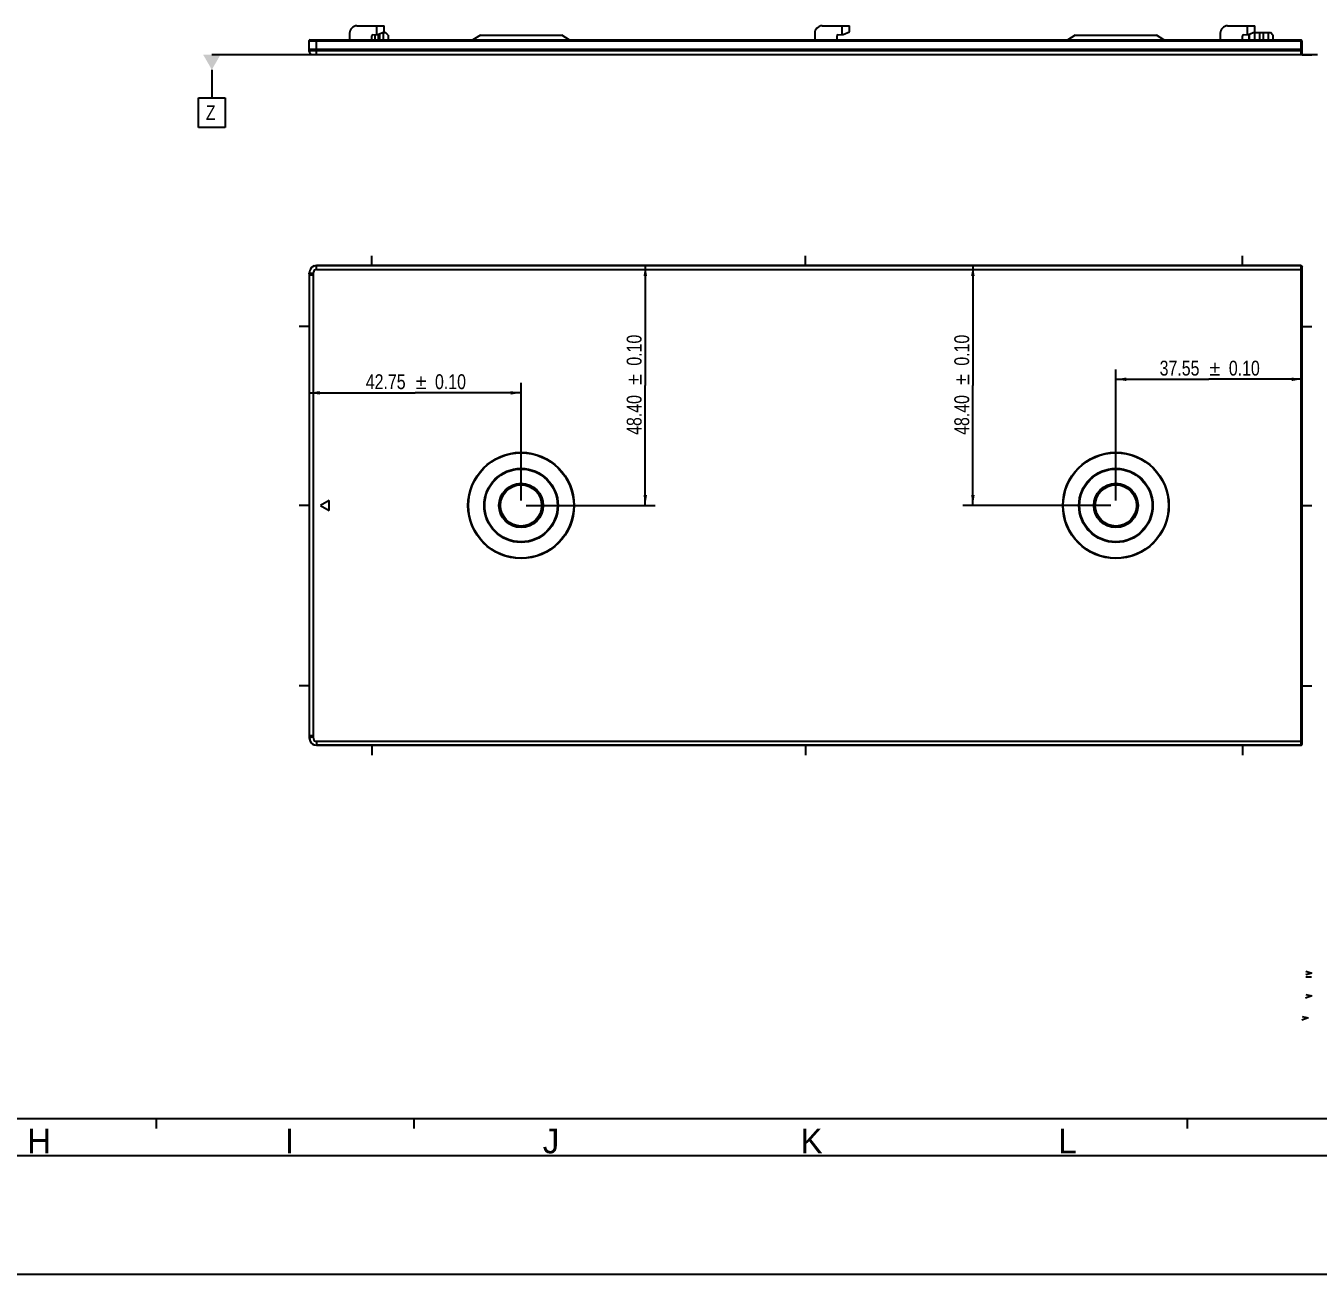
# Model space of a CAD drawing. Header units: millimetres. Extents: x 0 to 841, y 0 to 594.
# Drawn here: x 415.6 to 676.3, y 0 to 251.9 of the extents above; entities that cross this region are included whole.
import ezdxf
from ezdxf.enums import TextEntityAlignment as Align

# ---------------------------------------------------------------- set-up
doc = ezdxf.new("R2010")
doc.units = ezdxf.units.MM
doc.header["$LTSCALE"] = 46.255
doc.layers.get('0').update_dxf_attribs({"linetype": 'CONTINUOUS'})
for name, color, linetype in [('01___PRT_ALL_DTM_PLN', 7, 'CONTINUOUS'), ('03___PRT_ALL_CURVES', 7, 'CONTINUOUS'), ('06___PRT_ALL_SURFS', 7, 'CONTINUOUS'), ('FEATURE', 7, 'CONTINUOUS')]:
    doc.layers.add(name, color=color, linetype=linetype)
doc.styles.get("Standard").update_dxf_attribs({"font": 'txt', "width": 0.8})
doc.styles.add('TEXTSTYLE_2', font='txt')
doc.styles.add('TEXTSTYLE_3', font='symbol_asme.ttf')
doc.dimstyles.new('DIMSTYLE_4', dxfattribs={"dimtxt": 3, "dimasz": 2.1, "dimexe": 2, "dimexo": 1, "dimgap": 0.75, "dimtad": 1, "dimzin": 0, "dimdsep": 46, "dimtxsty": 'STANDARD', "dimblk": '_FILLED', "dimblk1": '_FILLED', "dimblk2": '_FILLED', "dimcen": 0.09, "dimazin": 0, "dimtol": 1, "dimtp": 0.1, "dimtm": 0.1, "dimtfac": 1, "dimtofl": 0, "dimtmove": 0, "dimatfit": 3, "dimldrblk": '_FILLED', "dimfxl": 1, "dimtolj": 1, "dimtzin": 0, "dimarcsym": 0})

# ---------------------------------------------------------------- blocks, each defined once
blk = doc.blocks.new('SYM301_BL3', base_point=(674.39, 60.6))
at = {"color": 7, "linetype": 'CONTINUOUS'}
for p, q in [((673.77, 61.17), (675.01, 60.71)), ((674.99, 60.71), (673.77, 60.4)), ((673.77, 60.03), (674.96, 60.03))]:
    blk.add_line(p, q, dxfattribs=at)
blk = doc.blocks.new('SYM001_BL4', base_point=(674.36, 56.08))
at = {"color": 7, "linetype": 'CONTINUOUS'}
for p, q in [((674.98, 56.16), (673.74, 55.69)), ((673.76, 56.47), (674.98, 56.16))]:
    blk.add_line(p, q, dxfattribs=at)
blk = doc.blocks.new('SYM001_BL5', base_point=(673.63, 51.64))
at = {"color": 7, "linetype": 'CONTINUOUS'}
for p, q in [((674.25, 51.71), (673.01, 51.25)), ((673.03, 52.03), (674.25, 51.71))]:
    blk.add_line(p, q, dxfattribs=at)
blk = doc.blocks.new('_FILLED')
at = {"color": 0, "linetype": 'BYBLOCK'}
blk.add_solid([(0, 0), (-1, 0.17), (-1, -0.17)], dxfattribs=at)
blk = doc.blocks.new('*D18')
at = {"color": 7, "linetype": 'CONTINUOUS'}
for p, q in [((472.72, 177.86), (494.09, 177.86)), ((515.47, 177.86), (494.09, 177.86)), ((515.47, 156.13), (515.47, 179.86))]:
    blk.add_line(p, q, dxfattribs=at)
at = {"color": 7, "linetype": 'CONTINUOUS', "xscale": 2.1, "yscale": 2.1, "zscale": 2.1, "rotation": 180}
blk.add_blockref('_FILLED', (472.72, 177.86), dxfattribs=at)
at = {"color": 7, "linetype": 'CONTINUOUS', "xscale": 2.1, "yscale": 2.1, "zscale": 2.1}
blk.add_blockref('_FILLED', (515.47, 177.86), dxfattribs=at)
at = {"color": 7, "linetype": 'CONTINUOUS', "width": 0.8}
for s, p in [('42.75', (488.16, 178.61)), ('0.10', (501.23, 178.61))]:
    blk.add_text(s, height=3, dxfattribs=at).set_placement(p, align=Align.CENTER)
at = {"color": 7, "linetype": 'CONTINUOUS', "style": 'TEXTSTYLE_3'}
blk.add_text('±', height=3, dxfattribs=at).set_placement((495.29, 178.61), align=Align.CENTER)
blk = doc.blocks.new('*D19')
at = {"color": 7, "linetype": 'CONTINUOUS'}
for p, q in [((635.47, 156.13), (635.47, 182.6)), ((635.47, 180.6), (654.24, 180.6)), ((673.02, 180.6), (654.24, 180.6))]:
    blk.add_line(p, q, dxfattribs=at)
at = {"color": 7, "linetype": 'CONTINUOUS', "xscale": 2.1, "yscale": 2.1, "zscale": 2.1, "rotation": 180}
blk.add_blockref('_FILLED', (635.47, 180.6), dxfattribs=at)
at = {"color": 7, "linetype": 'CONTINUOUS', "xscale": 2.1, "yscale": 2.1, "zscale": 2.1}
blk.add_blockref('_FILLED', (673.02, 180.6), dxfattribs=at)
at = {"color": 7, "linetype": 'CONTINUOUS', "width": 0.8}
for s, p in [('37.55', (648.31, 181.35)), ('0.10', (661.38, 181.35))]:
    blk.add_text(s, height=3, dxfattribs=at).set_placement(p, align=Align.CENTER)
at = {"color": 7, "linetype": 'CONTINUOUS', "style": 'TEXTSTYLE_3'}
blk.add_text('±', height=3, dxfattribs=at).set_placement((655.44, 181.35), align=Align.CENTER)
blk = doc.blocks.new('*D20')
at = {"color": 7, "linetype": 'CONTINUOUS'}
for p, q in [((540.53, 203.53), (540.53, 179.33)), ((540.53, 155.13), (540.53, 179.33)), ((516.47, 155.13), (542.53, 155.13))]:
    blk.add_line(p, q, dxfattribs=at)
at = {"color": 7, "linetype": 'CONTINUOUS', "xscale": 2.1, "yscale": 2.1, "zscale": 2.1}
for p, rotation in [((540.53, 203.53), 90), ((540.53, 155.13), 270)]:
    blk.add_blockref('_FILLED', p, dxfattribs=dict(at, rotation=rotation))
at = {"color": 7, "linetype": 'CONTINUOUS', "width": 0.8}
for s, p in [('0.10', (539.78, 186.47)), ('48.40', (539.78, 173.4))]:
    blk.add_text(s, height=3, rotation=90, dxfattribs=at).set_placement(p, align=Align.CENTER)
at = {"color": 7, "linetype": 'CONTINUOUS', "style": 'TEXTSTYLE_3'}
blk.add_text('±', height=3, rotation=90, dxfattribs=at).set_placement((539.78, 180.53), align=Align.CENTER)
blk = doc.blocks.new('*D21')
at = {"color": 7, "linetype": 'CONTINUOUS'}
for p, q in [((606.62, 203.53), (606.62, 179.33)), ((606.62, 155.13), (606.62, 179.33)), ((634.47, 155.13), (604.62, 155.13))]:
    blk.add_line(p, q, dxfattribs=at)
at = {"color": 7, "linetype": 'CONTINUOUS', "xscale": 2.1, "yscale": 2.1, "zscale": 2.1}
for p, rotation in [((606.62, 203.53), 90), ((606.62, 155.13), 270)]:
    blk.add_blockref('_FILLED', p, dxfattribs=dict(at, rotation=rotation))
at = {"color": 7, "linetype": 'CONTINUOUS', "width": 0.8}
for s, p in [('0.10', (605.87, 186.47)), ('48.40', (605.87, 173.4))]:
    blk.add_text(s, height=3, rotation=90, dxfattribs=at).set_placement(p, align=Align.CENTER)
at = {"color": 7, "linetype": 'CONTINUOUS', "style": 'TEXTSTYLE_3'}
blk.add_text('±', height=3, rotation=90, dxfattribs=at).set_placement((605.87, 180.53), align=Align.CENTER)

msp = doc.modelspace()

# ---------------------------------------------------------------- linework, layer by layer
at = {"color": 7, "linetype": 'CONTINUOUS'}
for p, q in [((25.842, 31.385), (809.342, 31.385)), ((441.842, 31.385), (441.842, 29.385)), ((493.842, 31.385), (493.842, 29.385)), ((649.842, 31.385), (649.842, 29.385)), ((819.342, 23.885), (16.342, 23.885)), ((0, 0), (841, 0))]:
    msp.add_line(p, q, dxfattribs=at)
at = {"layer": '01___PRT_ALL_DTM_PLN', "color": 7, "linetype": 'CONTINUOUS'}
for p, q in [((676.158, 246.08), (453.083, 246.08)), ((453.083, 243.08), (453.083, 237.404)), ((450.383, 231.404), (450.383, 237.404)), ((450.383, 237.404), (455.783, 237.404)), ((455.783, 237.404), (455.783, 231.404)), ((455.783, 231.404), (450.383, 231.404))]:
    msp.add_line(p, q, dxfattribs=at)
msp.add_solid([(451.351, 246.08), (454.815, 246.08), (453.083, 243.08)], dxfattribs=at)
at = {"layer": '03___PRT_ALL_CURVES', "color": 7, "linetype": 'CONTINUOUS'}
for p, q in [((472.719, 246.08), (470.719, 246.08)), ((673.019, 246.08), (675.019, 246.08)), ((485.369, 203.534), (485.369, 205.534)), ((572.869, 203.534), (572.869, 205.534)), ((661.016, 203.534), (661.016, 205.534)), ((472.719, 191.234), (470.719, 191.234)), ((673.019, 191.234), (675.019, 191.234)), ((472.719, 155.134), (470.719, 155.134)), ((673.019, 155.134), (675.019, 155.134)), ((472.719, 118.734), (470.719, 118.734)), ((673.019, 118.734), (675.019, 118.734)), ((485.369, 106.734), (485.369, 104.734)), ((572.869, 106.734), (572.869, 104.734)), ((661.016, 106.734), (661.016, 104.734))]:
    msp.add_line(p, q, dxfattribs=at)
at = {"layer": '06___PRT_ALL_SURFS', "color": 7, "linetype": 'CONTINUOUS'}
for p, q in [((476.731, 246.08), (474.994, 246.08)), ((476.731, 156.134), (474.994, 155.134)), ((474.994, 155.134), (476.731, 154.134)), ((476.731, 154.134), (476.731, 156.134))]:
    msp.add_line(p, q, dxfattribs=at)
at = {"layer": 'FEATURE', "color": 7, "linetype": 'CONTINUOUS'}
for p, q in [((480.869, 250.43), (480.869, 249.08)), ((482.369, 251.93), (487.869, 251.93)), ((486.369, 250.182), (486.369, 251.93)), ((486.595, 250.194), (487.869, 250.693)), ((486.94, 250.329), (486.94, 249.08)), ((487.662, 250.58), (487.662, 249.08)), ((487.662, 250.58), (488.149, 250.58)), ((487.869, 250.693), (487.869, 251.93)), ((488.649, 250.08), (488.149, 250.58)), ((574.716, 250.43), (574.716, 249.08)), ((576.216, 251.93), (581.716, 251.93)), ((580.216, 250.182), (580.216, 251.93)), ((580.442, 250.194), (581.716, 250.693)), ((581.716, 250.693), (581.716, 251.93)), ((656.516, 250.43), (656.516, 249.08)), ((658.016, 251.93), (663.516, 251.93)), ((662.016, 250.182), (662.016, 251.93)), ((662.242, 250.194), (663.516, 250.693)), ((663.226, 250.58), (666.649, 250.58)), ((663.469, 249.08), (663.469, 250.58)), ((663.516, 250.693), (663.516, 251.93)), ((664.469, 250.58), (664.469, 249.08)), ((665.269, 249.08), (665.269, 250.58)), ((666.162, 250.58), (666.162, 249.08)), ((667.149, 250.08), (666.649, 250.58)), ((472.719, 247.18), (472.719, 248.88)), ((472.719, 248.88), (673.019, 248.88)), ((472.764, 248.964), (472.737, 248.88)), ((472.737, 247.18), (472.737, 248.88)), ((472.785, 249.011), (472.746, 248.965)), ((472.833, 249.037), (472.764, 248.964)), ((472.919, 249.08), (672.819, 249.08)), ((474.219, 247.18), (474.219, 249.08)), ((485.369, 249.08), (485.369, 249.94)), ((485.558, 250.139), (486.595, 250.194)), ((485.969, 250.161), (485.969, 249.08)), ((486.621, 250.194), (486.621, 249.08)), ((488.649, 250.08), (488.649, 249.08)), ((507.269, 250.08), (505.769, 249.08)), ((507.269, 250.08), (523.669, 250.08)), ((525.169, 249.08), (523.668, 250.08)), ((579.216, 249.08), (579.216, 249.94)), ((579.406, 250.139), (580.442, 250.194)), ((627.269, 250.08), (625.769, 249.08)), ((627.269, 250.08), (643.669, 250.08)), ((645.169, 249.08), (643.669, 250.08)), ((661.016, 249.08), (661.016, 249.94)), ((661.206, 250.139), (662.242, 250.194)), ((662.307, 250.194), (662.307, 249.08)), ((662.374, 250.245), (662.374, 249.08)), ((667.149, 250.08), (667.149, 249.08)), ((672.818, 249.036), (672.819, 249.08)), ((672.819, 246.08), (672.819, 248.88)), ((673.019, 246.28), (673.019, 248.88)), ((472.721, 247.076), (472.719, 247.18)), ((673.019, 247.18), (472.719, 247.18)), ((472.739, 246.88), (472.727, 246.977)), ((672.819, 246.88), (472.739, 246.88)), ((473.529, 246.08), (473.21, 246.133)), ((672.819, 246.08), (473.519, 246.08)), ((474.219, 246.88), (474.22, 246.952)), ((474.219, 246.08), (474.219, 246.88)), ((672.904, 246.107), (672.819, 246.08)), ((672.976, 246.178), (672.904, 246.107)), ((673.019, 246.28), (672.976, 246.178)), ((473.745, 203.472), (473.361, 203.287)), ((473.745, 203.472), (474.219, 203.534)), ((474.22, 203.533), (474.219, 203.534)), ((672.819, 203.534), (474.219, 203.534)), ((474.219, 202.734), (474.219, 203.514)), ((672.819, 203.514), (474.219, 203.514)), ((672.819, 203.534), (672.904, 203.507)), ((672.819, 106.734), (672.819, 203.534)), ((672.976, 203.436), (672.904, 203.507)), ((672.975, 203.437), (673.019, 203.316)), ((472.719, 201.634), (472.719, 108.634)), ((472.725, 201.907), (472.737, 202.034)), ((473.529, 201.923), (472.737, 202.034)), ((473.519, 201.634), (472.739, 201.633)), ((472.739, 201.633), (472.739, 108.634)), ((473.063, 202.977), (473.36, 203.286)), ((473.519, 201.634), (473.519, 108.634)), ((474.219, 202.734), (673.019, 202.734)), ((673.019, 106.934), (673.019, 203.334)), ((673.019, 155.134), (672.819, 155.134)), ((473.529, 108.345), (472.737, 108.234)), ((473.519, 108.634), (472.739, 108.634)), ((474.219, 107.534), (474.218, 106.754)), ((474.219, 107.534), (673.019, 107.534)), ((672.976, 106.832), (673.019, 106.952)), ((474.218, 106.754), (672.819, 106.754)), ((672.819, 106.734), (474.219, 106.734))]:
    msp.add_line(p, q, dxfattribs=at)
for points in [[(472.719, 248.88), (472.746, 248.966), (472.749, 248.969)], [(472.935, 249.08), (472.816, 249.037), (472.785, 249.011)], [(672.819, 248.88), (672.815, 248.965), (672.818, 249.036)], [(673.019, 248.88), (672.991, 248.966), (672.919, 249.038), (672.819, 249.08)], [(472.739, 246.88), (472.728, 246.977), (472.722, 247.076), (472.719, 247.18)], [(472.756, 246.88), (472.745, 246.977), (472.739, 247.076), (472.737, 247.18)], [(473.223, 246.132), (472.992, 246.277), (472.834, 246.519), (472.739, 246.88)], [(473.006, 246.275), (472.85, 246.518), (472.756, 246.88)], [(474.22, 246.952), (474.22, 247.102), (474.219, 247.18)], [(672.819, 246.88), (672.904, 246.881), (672.977, 246.892), (673.019, 246.907)], [(474.219, 203.514), (473.93, 203.493), (473.572, 203.387), (473.21, 203.127), (472.995, 202.826), (472.879, 202.559), (472.807, 202.306), (472.756, 202.031)], [(474.219, 203.514), (474.22, 203.523), (474.22, 203.529)], [(672.819, 203.514), (672.904, 203.487), (672.977, 203.416)], [(472.725, 201.908), (472.72, 201.775), (472.719, 201.634)], [(472.739, 201.633), (472.728, 201.64), (472.722, 201.64), (472.719, 201.633)], [(473.064, 202.978), (472.854, 202.548), (472.737, 202.034)], [(472.756, 202.031), (472.744, 201.885), (472.739, 201.752), (472.739, 201.633)], [(473.529, 201.923), (473.522, 201.832), (473.519, 201.737), (473.519, 201.634)], [(474.219, 202.734), (473.975, 202.705), (473.785, 202.6), (473.662, 202.417), (473.581, 202.187), (473.529, 201.923)], [(472.719, 108.634), (472.72, 108.491), (472.725, 108.358), (472.737, 108.234)], [(472.739, 108.634), (472.727, 108.628), (472.721, 108.628), (472.719, 108.634)], [(472.737, 108.234), (472.855, 107.717), (473.066, 107.286), (473.364, 106.98), (473.747, 106.796), (474.219, 106.734)], [(472.739, 108.634), (472.739, 108.516), (472.744, 108.384), (472.756, 108.237)], [(472.756, 108.237), (472.828, 107.876), (472.941, 107.552), (473.123, 107.242), (473.436, 106.954), (473.827, 106.796), (474.218, 106.754)], [(473.519, 108.634), (473.519, 108.531), (473.522, 108.436), (473.529, 108.345)], [(473.529, 108.345), (473.581, 108.08), (473.663, 107.849), (473.787, 107.666), (473.976, 107.562), (474.219, 107.534)], [(474.218, 106.754), (474.219, 106.744), (474.219, 106.737), (474.218, 106.734)], [(672.819, 106.754), (672.904, 106.782), (672.977, 106.852)], [(672.976, 106.832), (672.904, 106.762), (672.819, 106.734)]]:
    msp.add_lwpolyline(points, dxfattribs=at)
for centre, radius in [((515.469, 155.134), 10.714), ((515.469, 155.134), 10.614), ((635.469, 155.134), 10.714), ((635.469, 155.134), 10.614), ((515.469, 155.134), 7.477), ((515.469, 155.134), 7.378), ((515.469, 155.134), 7.338), ((635.469, 155.134), 7.477), ((635.469, 155.134), 7.378), ((635.469, 155.134), 7.338), ((515.469, 155.134), 4.469), ((515.469, 155.134), 4.27), ((515.469, 155.134), 4.15), ((635.469, 155.134), 4.469), ((635.469, 155.134), 4.27), ((635.469, 155.134), 4.15)]:
    msp.add_circle(centre, radius, dxfattribs=at)
for centre, radius, start in [((482.369, 250.43), 1.5, 90), ((576.216, 250.43), 1.5, 90), ((658.016, 250.43), 1.5, 90), ((485.569, 249.94), 0.2, 93), ((579.416, 249.94), 0.2, 93), ((661.216, 249.94), 0.2, 93)]:
    msp.add_arc(centre, radius, start, 180, dxfattribs=at)

# ---------------------------------------------------------------- block references
at = {"color": 7, "linetype": 'CONTINUOUS'}
for name, p in [('SYM301_BL3', (674.393, 60.602)), ('SYM001_BL4', (674.357, 56.083)), ('SYM001_BL5', (673.628, 51.636))]:
    msp.add_blockref(name, p, dxfattribs=at)

# ---------------------------------------------------------------- texts
at = {"color": 7, "linetype": 'CONTINUOUS', "char_height": 5, "width": 5, "attachment_point": 1, "line_spacing_factor": 0.9, "style": 'TEXTSTYLE_2'}
for s, insert in [('H', (415.842, 29.385)), ('I', (467.842, 29.385)), ('J', (519.842, 29.385)), ('K', (571.842, 29.385)), ('L', (623.842, 29.385))]:
    msp.add_mtext(s, dxfattribs=dict(at, insert=insert))
at = {"layer": '01___PRT_ALL_DTM_PLN', "color": 7, "linetype": 'CONTINUOUS', "insert": (451.883, 235.904), "char_height": 3, "width": 2.4, "attachment_point": 1, "line_spacing_factor": 0.9}
msp.add_mtext('Z', dxfattribs=at)

# ---------------------------------------------------------------- dimensions: what is measured, and where the dimension line sits
at = {"color": 7, "linetype": 'CONTINUOUS'}
for base, p1, p2, angle, picture, middle in [((540.53, 155.134), (474.219, 203.534), (515.469, 155.134), 270, '*D20', (540.53, 179.334)), ((606.621, 155.134), (672.819, 203.534), (635.469, 155.134), 270, '*D21', (606.621, 179.334)), ((635.469, 180.599), (673.019, 202.734), (635.469, 155.134), 180, '*D19', (654.244, 180.599))]:
    dim = msp.add_linear_dim(base=base, p1=p1, p2=p2, angle=angle, dimstyle='DIMSTYLE_4', dxfattribs=at)
    dim.commit()
    dim.dimension.update_dxf_attribs({"geometry": picture, "text_midpoint": middle, "dimtype": 160})
dim = msp.add_linear_dim(base=(515.469, 177.856), p1=(472.719, 201.633), p2=(515.469, 155.134), dimstyle='DIMSTYLE_4', dxfattribs=at)
dim.commit()
dim.dimension.update_dxf_attribs({"geometry": '*D18', "text_midpoint": (494.094, 177.856), "dimtype": 160})

doc.saveas('drawing.dxf')
